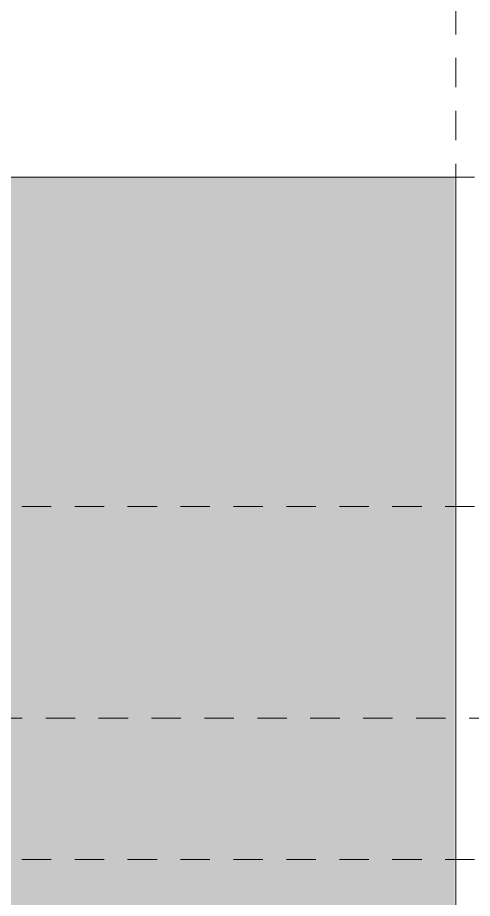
# Model space of a CAD drawing. Header units: millimetres. Extents: x -9564 to 494436, y -140371 to 4257.
# Drawn here: x -3.547 to -1.614, y 123.577 to 127.322 of the extents above; entities that cross this region are included whole.
import ezdxf
from ezdxf.enums import TextEntityAlignment as Align

# ---------------------------------------------------------------- set-up
doc = ezdxf.new("R2010")
doc.units = ezdxf.units.MM
doc.header["$MEASUREMENT"] = 0
doc.linetypes.add('HIDDEN2', pattern=[0.1875, 0.125, -0.0625])
for name, color, linetype, lineweight in [('8', 8, 'Continuous', 5), ('AS', 8, 'HIDDEN2', 5), ('XR-KOP A3_MOZART$0$A-TXTKOP', 3, 'Continuous', 5)]:
    doc.layers.add(name, color=color, linetype=linetype, lineweight=lineweight)
doc.styles.add('HAND', font='ROMAND.SHX', dxfattribs={"width": 0.8, "height": 250})
doc.styles.add('XR-KOP A3_MOZART$0$ROMAND', font='romand.shx', dxfattribs={"height": 2, "bigfont": 'bigfont.shx'})

# ---------------------------------------------------------------- blocks, each defined once
blk = doc.blocks.new('as1')
at = {"layer": 'AS'}
for p, q in [((137.0131, 168.628), (158.5787, 168.628)), ((139.8733, 168.628), (158.5787, 168.628)), ((137.0131, 167.228), (158.5787, 167.228)), ((136.4396, 166.328), (158.5787, 166.328)), ((137.0131, 165.728), (158.5787, 165.728))]:
    blk.add_line(p, q, dxfattribs=at)
blk = doc.blocks.new('A$C2a879c63')
at = {"layer": '8', "transparency": 33554687}
h = blk.add_hatch(dxfattribs=at)
h.set_pattern_fill('GRASS', color=256, scale=0.005)
h.set_pattern_definition([(90, (-196.3025, -143.53514), (-0.08980256, 0.08980256), [0.0238125, -0.15579262]), (45, (-196.3025, -143.53514), (-0.08980256, 0.08980256), [0.0238125, -0.1031875]), (135, (-196.3025, -143.53514), (-0.08980256, -0.08980256), [0.0238125, -0.1031875])])
h.paths.add_polyline_path([(27.2258, 11.4873), (23.1308, 11.4873), (23.1308, 7.5373), (27.2258, 7.5373)])
h.paths.add_polyline_path([(27.2258, 12.1873), (23.1308, 12.1873), (23.1308, 11.4873), (27.2258, 11.4873)])
h.paths.add_polyline_path([(27.2258, 12.8873), (23.1308, 12.8873), (23.1308, 12.1873), (27.2258, 12.1873)])
h.paths.add_polyline_path([(27.2258, 14.6873), (23.1308, 14.6873), (23.1308, 12.8873), (27.2258, 12.8873)])
h.paths.add_polyline_path([(27.2258, 15.9873), (23.1308, 15.9873), (23.1308, 14.6873), (27.2258, 14.6873)])
h.paths.add_polyline_path([(27.2258, 18.1873), (23.1308, 18.1873), (23.1308, 15.9873), (27.2258, 15.9873)])
h.paths.add_polyline_path([(27.2258, 20.7873), (23.1308, 20.7873), (23.1308, 18.1873), (27.2258, 18.1873)])
h.paths.add_polyline_path([(27.2258, 21.5673), (23.1308, 21.5673), (23.1308, 20.7873), (27.2258, 20.7873)])
h.paths.add_polyline_path([(27.2258, 22.4373), (23.1308, 22.4373), (23.1308, 21.5673), (27.2258, 21.5673)])
h.paths.add_polyline_path([(27.2258, 23.0373), (23.1308, 23.0373), (23.1308, 22.4373), (27.2258, 22.4373)])
h.paths.add_polyline_path([(27.2258, 23.9373), (23.1308, 23.9373), (23.1308, 23.0373), (27.2258, 23.0373)])
h.paths.add_polyline_path([(27.2258, 25.3373), (23.1308, 25.3373), (23.1308, 23.9373), (27.2258, 23.9373)])
h.paths.add_polyline_path([(22.3207, 12.472), (23.6097, 12.472), (23.6097, 12.6745), (22.3207, 12.6745)], flags=9)
blk.add_line((27.2308, 25.3373), (25.1258, 25.3373), dxfattribs=at)
blk.add_lwpolyline([(27.2308, 25.3373), (27.2308, 6.9373, -0.413524), (25.7258, 5.4373), (9.5833, 5.4373)], format="xyb", dxfattribs=at)
at = {"layer": 'AS'}
for p, q in [((27.2308, 26.0697), (27.2308, 4.6489)), ((27.2308, 25.3373), (27.2308, 3.2071))]:
    blk.add_line(p, q, dxfattribs=at)
blk.add_blockref('as1', (-130.3025, -143.2907))
at = {"color": 4, "style": 'HAND'}
for tag, height, rotation, p in [('DRY.WASHER', 0.054, 0, (11.9366, 24.9122)), ('PATIO', 0.135, 0, (20.9666, 21.5696)), ('GENSET', 0.135, 0, (18.2157, 17.1045)), ('PLANTERBOX', 0.135, 90, (22.169, 13.2959)), ('PLANTERBOX', 0.135, 0, (18.5224, 11.5633)), ('PATIO', 0.135, 0, (400.0395, 10.821)), ('CARPORT', 0.135, 0, (12.157, 9.7744)), ('CARPORT', 0.135, 0, (20.6202, 9.7744))]:
    blk.add_attdef(tag, text='', height=height, rotation=rotation, dxfattribs=at).set_placement(p, align=Align.MIDDLE)
at = {"layer": 'XR-KOP A3_MOZART$0$A-TXTKOP', "style": 'XR-KOP A3_MOZART$0$ROMAND'}
for tag, p in [('1:200', (37.0468, 3.1879)), ('1:100', (79.0468, 3.1879)), ('1:100', (121.0468, 3.1879)), ('1:100', (163.0468, 3.1879)), ('1:100', (205.0468, 3.1879)), ('1:100', (247.0468, 3.1879)), ('1:100', (289.0468, 3.1879)), ('1:100', (331.0468, 3.1879)), ('1:100', (373.0468, 3.1879)), ('1:100', (415.0468, 3.1879)), ('1:100', (457.0468, 3.1879)), ('1:100', (499.0468, 3.1879))]:
    blk.add_attdef(tag, text='', height=0.1296, dxfattribs=at).set_placement(p, align=Align.MIDDLE)

msp = doc.modelspace()

# ---------------------------------------------------------------- block references
msp.add_blockref('A$C2a879c63', (-28.9148, 101.3058))

doc.saveas('drawing.dxf')
